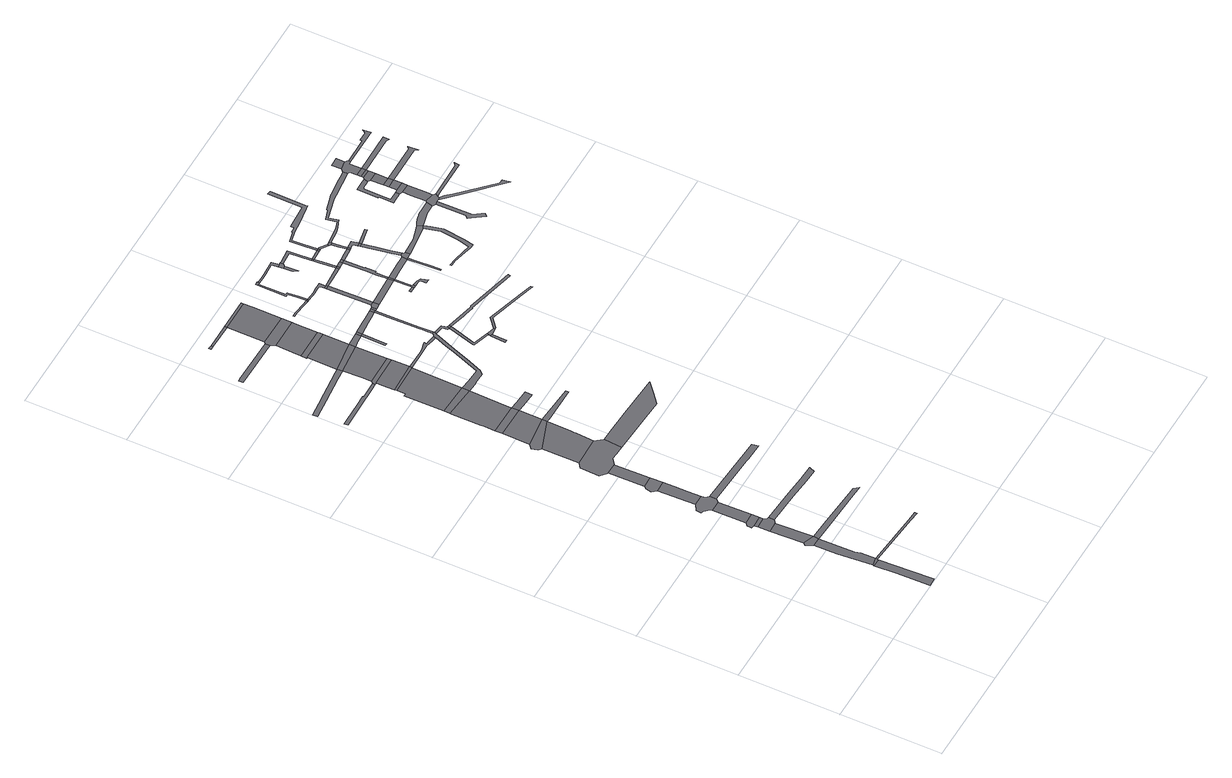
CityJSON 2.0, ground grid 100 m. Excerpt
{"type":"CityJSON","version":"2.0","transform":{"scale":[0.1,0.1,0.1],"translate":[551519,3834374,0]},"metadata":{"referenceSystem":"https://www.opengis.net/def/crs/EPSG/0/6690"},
"CityObjects":{
"road1":{"type":"Road","attributes":{"RoadStructureAttribute.sectionType":"1"},"geometry":[{"type":"MultiSurface","lod":"1","boundaries":[[[0,1,2,3,4,5,6,7]]]}]},
"road2":{"type":"Road","geometry":[{"type":"MultiSurface","lod":"1","boundaries":[[[8,9,0,7,10,11]]]}]},
"road3":{"type":"Road","attributes":{"RoadStructureAttribute.sectionType":"1"},"geometry":[{"type":"MultiSurface","lod":"1","boundaries":[[[12,13,9,8,14,15,16]]]}]},
"road4":{"type":"Road","geometry":[{"type":"MultiSurface","lod":"1","boundaries":[[[17,18,19,12,16,20]]]}]},
"road5":{"type":"Road","attributes":{"RoadStructureAttribute.sectionType":"1"},"geometry":[{"type":"MultiSurface","lod":"1","boundaries":[[[21,22,17,20]]]}]},
"road6":{"type":"Road","geometry":[{"type":"MultiSurface","lod":"1","boundaries":[[[23,24,25,22,21,26,27]]]}]},
"road7":{"type":"Road","attributes":{"RoadStructureAttribute.sectionType":"1"},"geometry":[{"type":"MultiSurface","lod":"1","boundaries":[[[28,29,25,24]]]}]},
"road8":{"type":"Road","geometry":[{"type":"MultiSurface","lod":"1","boundaries":[[[30,31,32,33,34,35,29,28]]]}]},
"road9":{"type":"Road","geometry":[{"type":"MultiSurface","lod":"1","boundaries":[[[36,37,38,39,40,8,11]]]}]},
"road10":{"type":"Road","attributes":{"RoadStructureAttribute.sectionType":"1"},"geometry":[{"type":"MultiSurface","lod":"1","boundaries":[[[41,42,31,30]]]}]},
"road11":{"type":"Road","geometry":[{"type":"MultiSurface","lod":"1","boundaries":[[[43,44,45,46,47,48,49,42,41,50,51]]]}]},
"road12":{"type":"Road","attributes":{"RoadStructureAttribute.sectionType":"1"},"geometry":[{"type":"MultiSurface","lod":"1","boundaries":[[[52,53,54,55,45,44]]]}]},
"road13":{"type":"Road","attributes":{"RoadStructureAttribute.sectionType":"1"},"geometry":[{"type":"MultiSurface","lod":"1","boundaries":[[[56,57,58,59,60,61,20,16]]]}]},
"road14":{"type":"Road","geometry":[{"type":"MultiSurface","lod":"1","boundaries":[[[62,63,64,65,55,54]]]}]},
"road15":{"type":"Road","attributes":{"RoadStructureAttribute.sectionType":"1"},"geometry":[{"type":"MultiSurface","lod":"1","boundaries":[[[66,63,62,67]]]}]},
"road16":{"type":"Road","attributes":{"RoadStructureAttribute.sectionType":"1"},"geometry":[{"type":"MultiSurface","lod":"1","boundaries":[[[68,69,70,71,72,73,27,26]]]}]},
"road17":{"type":"Road","geometry":[{"type":"MultiSurface","lod":"1","boundaries":[[[74,75,76,77,78,66,67,79,80,81,82]]]}]},
"road18":{"type":"Road","attributes":{"RoadStructureAttribute.sectionType":"1"},"geometry":[{"type":"MultiSurface","lod":"1","boundaries":[[[83,84,85,86,87,88,51,50]]]}]},
"road19":{"type":"Road","attributes":{"function":"3","RoadStructureAttribute.sectionType":"1"},"geometry":[{"type":"MultiSurface","lod":"1","boundaries":[[[89,90,91,92,93,75,74]]]}]},
"road20":{"type":"Road","geometry":[{"type":"MultiSurface","lod":"1","boundaries":[[[94,95,96,97,93,92]]]}]},
"road21":{"type":"Road","attributes":{"RoadStructureAttribute.sectionType":"1"},"geometry":[{"type":"MultiSurface","lod":"1","boundaries":[[[98,99,100,101,102,103,104,105,106,107,108]]]}]},
"road22":{"type":"Road","attributes":{"function":"3","RoadStructureAttribute.sectionType":"1"},"geometry":[{"type":"MultiSurface","lod":"1","boundaries":[[[109,95,94,110]]]}]},
"road23":{"type":"Road","geometry":[{"type":"MultiSurface","lod":"1","boundaries":[[[111,109,110,112]]]}]},
"road24":{"type":"Road","attributes":{"RoadStructureAttribute.sectionType":"1"},"geometry":[{"type":"MultiSurface","lod":"1","boundaries":[[[113,114,115,116,117,118,119,120,121]]]}]},
"road25":{"type":"Road","attributes":{"function":"3","RoadStructureAttribute.sectionType":"1"},"geometry":[{"type":"MultiSurface","lod":"1","boundaries":[[[122,123,124,125,111,112,126,127]]]}]},
"road26":{"type":"Road","geometry":[{"type":"MultiSurface","lod":"1","boundaries":[[[128,122,127,129]]]}]},
"road27":{"type":"Road","attributes":{"function":"3","RoadStructureAttribute.sectionType":"1"},"geometry":[{"type":"MultiSurface","lod":"1","boundaries":[[[130,131,132,133,134,135,128,129]]]}]},
"road28":{"type":"Road","attributes":{"RoadStructureAttribute.sectionType":"1"},"geometry":[{"type":"MultiSurface","lod":"1","boundaries":[[[136,137,138,139,112,110]]]}]},
"road29":{"type":"Road","attributes":{"RoadStructureAttribute.sectionType":"1"},"geometry":[{"type":"MultiSurface","lod":"1","boundaries":[[[140,141,142,143,144,145,146,147]]]}]},
"road30":{"type":"Road","attributes":{"RoadStructureAttribute.sectionType":"1"},"geometry":[{"type":"MultiSurface","lod":"1","boundaries":[[[148,149,150,151,94,92]]]}]},
"road31":{"type":"Road","attributes":{"function":"3","RoadStructureAttribute.sectionType":"1"},"geometry":[{"type":"MultiSurface","lod":"1","boundaries":[[[152,153,154,155,156,157,158,82,81]]]}]},
"road32":{"type":"Road","geometry":[{"type":"MultiSurface","lod":"1","boundaries":[[[159,160,133,132]]]}]},
"road33":{"type":"Road","attributes":{"function":"3","RoadStructureAttribute.sectionType":"1"},"geometry":[{"type":"MultiSurface","lod":"1","boundaries":[[[161,162,163,160,159]]]}]},
"road34":{"type":"Road","geometry":[{"type":"MultiSurface","lod":"1","boundaries":[[[164,165,166,167]]]}]},
"road35":{"type":"Road","geometry":[{"type":"MultiSurface","lod":"1","boundaries":[[[168,169,108,107,162,161]]]}]},
"road36":{"type":"Road","attributes":{"function":"3","RoadStructureAttribute.sectionType":"1"},"geometry":[{"type":"MultiSurface","lod":"1","boundaries":[[[170,171,121,172,169,168]]]}]},
"road37":{"type":"Road","geometry":[{"type":"MultiSurface","lod":"1","boundaries":[[[173,113,121,171]]]}]},
"road38":{"type":"Road","attributes":{"RoadStructureAttribute.sectionType":"1"},"geometry":[{"type":"MultiSurface","lod":"1","boundaries":[[[174,167,166,175,176]]]}]},
"road39":{"type":"Road","attributes":{"function":"3","RoadStructureAttribute.sectionType":"1"},"geometry":[{"type":"MultiSurface","lod":"1","boundaries":[[[177,178,113,173,179]]]}]},
"road40":{"type":"Road","geometry":[{"type":"MultiSurface","lod":"1","boundaries":[[[180,181,177,179,182,183]]]}]},
"road41":{"type":"Road","attributes":{"RoadStructureAttribute.sectionType":"1"},"geometry":[{"type":"MultiSurface","lod":"1","boundaries":[[[184,185,186,187,188,189,190,191,192,193,194,195,196,129,127,197,198,199,200,201,202,203,204]]]}]},
"road42":{"type":"Road","attributes":{"function":"3","RoadStructureAttribute.sectionType":"1"},"geometry":[{"type":"MultiSurface","lod":"1","boundaries":[[[205,206,180,183,207,208]]]}]},
"road43":{"type":"Road","geometry":[{"type":"MultiSurface","lod":"1","boundaries":[[[209,147,146,210,205,208,211]]]}]},
"road44":{"type":"Road","attributes":{"RoadStructureAttribute.sectionType":"1"},"geometry":[{"type":"MultiSurface","lod":"1","boundaries":[[[212,213,214,215,216,217,218,219,220,159,132,221,222,223,224,225,226,227,191,190]]]}]},
"road45":{"type":"Road","attributes":{"RoadStructureAttribute.sectionType":"1"},"geometry":[{"type":"MultiSurface","lod":"1","boundaries":[[[228,173,171,229,230,231]]]}]},
"road46":{"type":"Road","attributes":{"function":"3","RoadStructureAttribute.sectionType":"1"},"geometry":[{"type":"MultiSurface","lod":"1","boundaries":[[[175,209,211,232,233]]]}]},
"road47":{"type":"Road","geometry":[{"type":"MultiSurface","lod":"1","boundaries":[[[234,235,236,231]]]}]},
"road48":{"type":"Road","geometry":[{"type":"MultiSurface","lod":"1","boundaries":[[[237,228,231,236]]]}]},
"road49":{"type":"Road","geometry":[{"type":"MultiSurface","lod":"1","boundaries":[[[176,175,233,238]]]}]},
"road50":{"type":"Road","attributes":{"RoadStructureAttribute.sectionType":"1"},"geometry":[{"type":"MultiSurface","lod":"1","boundaries":[[[239,240,241,242,237,236,243,244,245]]]}]},
"road51":{"type":"Road","geometry":[{"type":"MultiSurface","lod":"1","boundaries":[[[246,247,248,249,250,251,252]]]}]},
"road52":{"type":"Road","attributes":{"RoadStructureAttribute.sectionType":"1"},"geometry":[{"type":"MultiSurface","lod":"1","boundaries":[[[253,204,203,254,255,246,256]]]}]},
"road53":{"type":"Road","geometry":[{"type":"MultiSurface","lod":"1","boundaries":[[[257,258,259,260]]]}]},
"road54":{"type":"Road","geometry":[{"type":"MultiSurface","lod":"1","boundaries":[[[261,262,263,264,265,266,267,268,269,270]]]}]},
"road55":{"type":"Road","attributes":{"RoadStructureAttribute.sectionType":"1"},"geometry":[{"type":"MultiSurface","lod":"1","boundaries":[[[271,272,273,274,275,276,277,245,278,279,280,281,282,283,185,184]]]}]},
"road56":{"type":"Road","geometry":[{"type":"MultiSurface","lod":"1","boundaries":[[[256,246,252,284]]]}]},
"road57":{"type":"Road","geometry":[{"type":"MultiSurface","lod":"1","boundaries":[[[285,286,250,249,257,260,287,288]]]}]},
"road58":{"type":"Road","geometry":[{"type":"MultiSurface","lod":"1","boundaries":[[[289,239,245,277]]]}]},
"road59":{"type":"Road","geometry":[{"type":"MultiSurface","lod":"1","boundaries":[[[270,269,290,291]]]}]},
"road60":{"type":"Road","attributes":{"RoadStructureAttribute.sectionType":"1"},"geometry":[{"type":"MultiSurface","lod":"1","boundaries":[[[292,289,277,293,294]]]}]},
"road61":{"type":"Road","geometry":[{"type":"MultiSurface","lod":"1","boundaries":[[[295,296,292,294,297]]]}]},
"road62":{"type":"Road","attributes":{"RoadStructureAttribute.sectionType":"1"},"geometry":[{"type":"MultiSurface","lod":"1","boundaries":[[[298,299,300,301,270,291,302,303,304,305,306]]]}]},
"road63":{"type":"Road","attributes":{"RoadStructureAttribute.sectionType":"1"},"geometry":[{"type":"MultiSurface","lod":"1","boundaries":[[[307,308,309,310,311,291,290,312,313,314,315,316,317,318,319]]]}]},
"road64":{"type":"Road","geometry":[{"type":"MultiSurface","lod":"1","boundaries":[[[320,321,322,298,306,323,324]]]}]},
"road65":{"type":"Road","attributes":{"RoadStructureAttribute.sectionType":"1"},"geometry":[{"type":"MultiSurface","lod":"1","boundaries":[[[325,326,327,296,295]]]}]},
"road66":{"type":"Road","geometry":[{"type":"MultiSurface","lod":"1","boundaries":[[[319,318,327,326]]]}]},
"road67":{"type":"Road","attributes":{"RoadStructureAttribute.sectionType":"1"},"geometry":[{"type":"MultiSurface","lod":"1","boundaries":[[[328,329,330,295,297,331,332,333]]]}]},
"road68":{"type":"Road","attributes":{"RoadStructureAttribute.sectionType":"1"},"geometry":[{"type":"MultiSurface","lod":"1","boundaries":[[[334,335,336,324,323,337,338,339,340,341]]]}]},
"road69":{"type":"Road","attributes":{"RoadStructureAttribute.sectionType":"1"},"geometry":[{"type":"MultiSurface","lod":"1","boundaries":[[[342,343,344,345,346,347,348,288,287]]]}]},
"road70":{"type":"Road","attributes":{"RoadStructureAttribute.sectionType":"1"},"geometry":[{"type":"MultiSurface","lod":"1","boundaries":[[[349,350,351,352,353,354,355,356,357,358,284,252]]]}]},
"road71":{"type":"Road","geometry":[{"type":"MultiSurface","lod":"1","boundaries":[[[359,360,361,362,363]]]}]},
"road72":{"type":"Road","geometry":[{"type":"MultiSurface","lod":"1","boundaries":[[[364,365,319,326,366,367]]]}]},
"road73":{"type":"Road","geometry":[{"type":"MultiSurface","lod":"1","boundaries":[[[368,369,370,371,372,373]]]}]},
"road74":{"type":"Road","geometry":[{"type":"MultiSurface","lod":"1","boundaries":[[[374,375,363,362,376,377,378]]]}]},
"road75":{"type":"Road","geometry":[{"type":"MultiSurface","lod":"1","boundaries":[[[379,341,340,373,372,380]]]}]},
"road76":{"type":"Road","geometry":[{"type":"MultiSurface","lod":"1","boundaries":[[[333,381,375,374,382,383,384]]]}]},
"road77":{"type":"Road","geometry":[{"type":"MultiSurface","lod":"1","boundaries":[[[385,328,333,384]]]}]},
"road78":{"type":"Road","geometry":[{"type":"MultiSurface","lod":"1","boundaries":[[[386,387,388,389,390,391,392,378,377]]]}]},
"road79":{"type":"Road","geometry":[{"type":"MultiSurface","lod":"1","boundaries":[[[364,367,393,394]]]}]},
"road80":{"type":"Road","attributes":{"RoadStructureAttribute.sectionType":"1"},"geometry":[{"type":"MultiSurface","lod":"1","boundaries":[[[395,396,397,379,380,398,399,400,401,402]]]}]},
"road81":{"type":"Road","attributes":{"RoadStructureAttribute.sectionType":"1"},"geometry":[{"type":"MultiSurface","lod":"1","boundaries":[[[403,404,405,406,407,408,409,410,411,412,413,414,328,385]]]}]},
"road82":{"type":"Road","attributes":{"RoadStructureAttribute.sectionType":"1"},"geometry":[{"type":"MultiSurface","lod":"1","boundaries":[[[415,416,417,418,364,394]]]}]},
"road83":{"type":"Road","geometry":[{"type":"MultiSurface","lod":"1","boundaries":[[[419,420,394,393,421,411]]]}]},
"road84":{"type":"Road","geometry":[{"type":"MultiSurface","lod":"1","boundaries":[[[402,401,417,416]]]}]},
"road85":{"type":"Road","geometry":[{"type":"MultiSurface","lod":"1","boundaries":[[[422,419,411,410]]]}]},
"road86":{"type":"Road","attributes":{"RoadStructureAttribute.sectionType":"1"},"geometry":[{"type":"MultiSurface","lod":"1","boundaries":[[[423,424,425,385,384,426,427,428]]]}]},
"road87":{"type":"Road","attributes":{"RoadStructureAttribute.sectionType":"1"},"geometry":[{"type":"MultiSurface","lod":"1","boundaries":[[[429,402,416,430]]]}]},
"road88":{"type":"Road","geometry":[{"type":"MultiSurface","lod":"1","boundaries":[[[431,432,422,410,433,434]]]}]},
"road89":{"type":"Road","geometry":[{"type":"MultiSurface","lod":"1","boundaries":[[[429,430,435,436]]]}]},
"road90":{"type":"Road","attributes":{"RoadStructureAttribute.sectionType":"1"},"geometry":[{"type":"MultiSurface","lod":"1","boundaries":[[[437,438,439,440,441,442,443,428]]]}]},
"road91":{"type":"Road","attributes":{"RoadStructureAttribute.sectionType":"1"},"geometry":[{"type":"MultiSurface","lod":"1","boundaries":[[[444,445,436,435,446,447,448]]]}]},
"road92":{"type":"Road","geometry":[{"type":"MultiSurface","lod":"1","boundaries":[[[449,431,434,450]]]}]},
"road93":{"type":"Road","attributes":{"RoadStructureAttribute.sectionType":"1"},"geometry":[{"type":"MultiSurface","lod":"1","boundaries":[[[451,452,453,454,431,449]]]}]},
"road94":{"type":"Road","geometry":[{"type":"MultiSurface","lod":"1","boundaries":[[[455,456,457,458,423,428,443,459,460]]]}]},
"road95":{"type":"Road","geometry":[{"type":"MultiSurface","lod":"1","boundaries":[[[461,448,447,453,452,462]]]}]},
"road96":{"type":"Road","attributes":{"RoadStructureAttribute.sectionType":"1"},"geometry":[{"type":"MultiSurface","lod":"1","boundaries":[[[463,464,465,466,467,468,458,457]]]}]},
"road97":{"type":"Road","attributes":{"RoadStructureAttribute.sectionType":"1"},"geometry":[{"type":"MultiSurface","lod":"1","boundaries":[[[469,449,450,470,471,472,473]]]}]},
"road98":{"type":"Road","geometry":[{"type":"MultiSurface","lod":"1","boundaries":[[[473,472,466,465]]]}]},
"road99":{"type":"Road","geometry":[{"type":"MultiSurface","lod":"1","boundaries":[[[474,475,473,465]]]}]},
"road100":{"type":"Road","attributes":{"RoadStructureAttribute.sectionType":"1"},"geometry":[{"type":"MultiSurface","lod":"1","boundaries":[[[476,477,478,479,480,481,482,483,484,485,486,487,488,489,490,491,492,493]]]}]},
"road101":{"type":"Road","attributes":{"RoadStructureAttribute.sectionType":"1"},"geometry":[{"type":"MultiSurface","lod":"1","boundaries":[[[494,495,496,497,460,459,493,492]]]}]},
"road102":{"type":"Road","attributes":{"RoadStructureAttribute.sectionType":"1"},"geometry":[{"type":"MultiSurface","lod":"1","boundaries":[[[498,499,500,501,502,503,504,505,429,436,506,507,508,509,510,511,512,513,514]]]}]},
"road103":{"type":"Road","attributes":{"RoadStructureAttribute.sectionType":"1"},"geometry":[{"type":"MultiSurface","lod":"1","boundaries":[[[515,516,517,518,519,520,521,522,523,524,525,461,462,526,527,528,529,530,531,532,533,534]]]}]},
"road104":{"type":"Road","geometry":[{"type":"MultiSurface","lod":"1","boundaries":[[[535,536,537,538,539,540,541,542,494,492,543,544,545,546]]]}]},
"road105":{"type":"Road","attributes":{"RoadStructureAttribute.sectionType":"1"},"geometry":[{"type":"MultiSurface","lod":"1","boundaries":[[[547,548,549,550,551,552,553,554,555,556]]]}]},
"road106":{"type":"Road","geometry":[{"type":"MultiSurface","lod":"1","boundaries":[[[557,535,546,556,555,558,559,560,561,562,563]]]}]},
"road107":{"type":"Road","attributes":{"RoadStructureAttribute.sectionType":"1"},"geometry":[{"type":"MultiSurface","lod":"1","boundaries":[[[564,565,566,567,568,569,570,571,572,573,574,575,576,577,578,579,580,581,582,583,584,585,586]]]}]},
"road108":{"type":"Road","attributes":{"RoadStructureAttribute.sectionType":"1"},"geometry":[{"type":"MultiSurface","lod":"1","boundaries":[[[587,588,557,563,589,590]]]}]},
"road109":{"type":"Road","geometry":[{"type":"MultiSurface","lod":"1","boundaries":[[[591,592,575,574,593,587,590,594]]]}]},
"road110":{"type":"Road","attributes":{"RoadStructureAttribute.sectionType":"1"},"geometry":[{"type":"MultiSurface","lod":"1","boundaries":[[[595,596,591,594]]]}]},
"road111":{"type":"Road","geometry":[{"type":"MultiSurface","lod":"1","boundaries":[[[597,598,596,595]]]}]},
"road112":{"type":"Road","attributes":{"RoadStructureAttribute.sectionType":"1"},"geometry":[{"type":"MultiSurface","lod":"1","boundaries":[[[599,598,597,600]]]}]},
"road113":{"type":"Road","geometry":[{"type":"MultiSurface","lod":"1","boundaries":[[[601,586,585,599,600,602]]]}]},
"road114":{"type":"Road","attributes":{"RoadStructureAttribute.sectionType":"1"},"geometry":[{"type":"MultiSurface","lod":"1","boundaries":[[[603,604,605,606,607,608,609,560,559]]]}]},
"road115":{"type":"Road","attributes":{"RoadStructureAttribute.sectionType":"1"},"geometry":[{"type":"MultiSurface","lod":"1","boundaries":[[[610,611,601,602]]]}]},
"road116":{"type":"Road","geometry":[{"type":"MultiSurface","lod":"1","boundaries":[[[612,613,611,610]]]}]},
"road117":{"type":"Road","geometry":[{"type":"MultiSurface","lod":"1","boundaries":[[[614,615,616,515,534,617,613,612,618,619,620]]]}]},
"road118":{"type":"Road","attributes":{"RoadStructureAttribute.sectionType":"1"},"geometry":[{"type":"MultiSurface","lod":"1","boundaries":[[[621,622,623,624,625,562,561]]]}]},
"road119":{"type":"Road","attributes":{"RoadStructureAttribute.sectionType":"1"},"geometry":[{"type":"MultiSurface","lod":"1","boundaries":[[[626,616,615,627]]]}]},
"road120":{"type":"Road","attributes":{"RoadStructureAttribute.sectionType":"1"},"geometry":[{"type":"MultiSurface","lod":"1","boundaries":[[[628,629,630,631,597,595]]]}]},
"road121":{"type":"Road","geometry":[{"type":"MultiSurface","lod":"1","boundaries":[[[632,633,634,612,610]]]}]},
"road122":{"type":"Road","attributes":{"RoadStructureAttribute.sectionType":"1"},"geometry":[{"type":"MultiSurface","lod":"1","boundaries":[[[635,636,637,638,639,620,619]]]}]}
},
"vertices":[
[695,544,0],[704,326,0],[708,234,0],[715,22,0],[713,4,0],[798,10,0],[788,235,0],[773,542,0],
[777,572,0],[697,559,0],[772,557,0],[778,557,0],
[662,1119,0],[671,896,0],[773,720,0],[760,775,0],[752,1120,0],
[648,1214,0],[629,1191,0],[659,1126,0],[754,1172,0],
[740,1542,0],[635,1537,0],
[762,1625,0],[739,1657,0],[630,1652,0],[772,1570,0],[776,1624,0],
[738,1691,0],[629,1688,0],
[736,1771,0],[625,1768,0],[601,1743,0],[597,1695,0],[621,1693,0],[626,1690,0],
[1314,510,0],[1413,501,0],[1413,521,0],[1314,529,0],[783,572,0],
[730,2094,0],[620,2092,0],
[726,2222,0],[725,2258,0],[615,2255,0],[556,2220,0],[549,2166,0],[574,2163,0],[619,2116,0],[759,2129,0],[756,2192,0],
[721,2394,0],[718,2521,0],[714,2629,0],[607,2625,0],
[953,1109,0],[1309,1091,0],[1454,1084,0],[1419,1131,0],[1308,1138,0],[969,1159,0],
[711,2751,0],[603,2748,0],[578,2722,0],[569,2667,0],
[592,3103,0],[700,3101,0],
[1092,1546,0],[1304,1531,0],[1438,1521,0],[1460,1577,0],[1304,1587,0],[1110,1601,0],
[871,3392,0],[582,3380,0],[532,3344,0],[527,3159,0],[588,3106,0],[764,3147,0],[822,3144,0],[918,3138,0],[928,3319,0],
[1269,2101,0],[1299,2099,0],[1479,2089,0],[1466,2151,0],[1298,2161,0],[1288,2162,0],
[880,3571,0],[880,3580,0],[882,3634,0],[887,3853,0],[581,3745,0],
[886,3904,0],[577,3865,0],[537,3829,0],[553,3769,0],
[500,5407,0],[407,5405,0],[407,5415,0],[294,5412,0],[104,5408,0],[47,5407,0],[51,5374,0],[287,5378,0],[533,5381,0],[580,5382,0],[579,5409,0],
[580,4134,0],[889,4130,0],
[581,4205,0],[884,4201,0],
[586,5757,0],[539,5752,0],[174,5717,0],[151,5715,0],[10,5701,0],[14,5654,0],[213,5673,0],[482,5699,0],[594,5709,0],
[579,4647,0],[579,4627,0],[580,4345,0],[583,4310,0],[885,4255,0],[892,4616,0],
[579,4707,0],[895,4692,0],
[897,4843,0],[901,5090,0],[902,5189,0],[605,5181,0],[607,5097,0],[577,5097,0],
[954,4126,0],[1102,4116,0],[1105,4187,0],[964,4196,0],
[562,6454,0],[560,6454,0],[95,6458,0],[69,6458,0],[69,6412,0],[560,6409,0],[562,6409,0],[563,6454,0],
[917,3853,0],[1281,3848,0],[1281,3880,0],[924,3902,0],
[1289,3119,0],[1512,3107,0],[1617,3197,0],[1713,3279,0],[1644,3282,0],[1287,3301,0],[1072,3312,0],
[908,5213,0],[604,5204,0],
[904,5389,0],[599,5382,0],[601,5327,0],
[287,6864,0],[287,6839,0],[327,6839,0],[327,6859,0],
[903,5434,0],[601,5427,0],
[902,5501,0],[896,5741,0],[599,5525,0],
[894,5802,0],
[559,6861,0],[580,6836,0],[580,6861,0],
[590,6057,0],[586,5798,0],[894,6057,0],
[580,6109,0],[579,6057,0],[894,6091,0],[894,6109,0],
[1363,5218,0],[1346,5217,0],[1343,5213,0],[1339,5207,0],[1331,5199,0],[1322,5194,0],[1319,5192,0],[1311,5167,0],[1269,5051,0],[1234,4954,0],[1131,4672,0],[1029,4681,0],[995,4684,0],[978,4615,0],[1020,4615,0],[1118,4615,0],[1149,4648,0],[1215,4816,0],[1270,4969,0],[1356,5190,0],[1364,5207,0],
[591,6362,0],[582,6159,0],[895,6316,0],[895,6361,0],
[581,6467,0],[567,6409,0],[895,6467,0],
[1289,5196,0],[1268,5200,0],[1244,5203,0],[1214,5208,0],[1218,5233,0],[1203,5233,0],[1126,5212,0],[1095,5212,0],[921,5213,0],[926,5190,0],[1093,5194,0],[1189,5195,0],[1231,5186,0],[1268,5177,0],[1271,5176,0],[1296,5170,0],
[1028,5809,0],[943,5750,0],[958,5750,0],[1031,5756,0],
[895,6753,0],[895,6836,0],
[1028,5519,0],[1053,5516,0],[1056,5759,0],
[1053,5811,0],
[895,6861,0],
[1328,5827,0],[1262,5823,0],[1209,5820,0],[1172,5818,0],[1197,5771,0],[1262,5776,0],[1330,5782,0],
[1467,5116,0],[1392,4848,0],[1390,4835,0],[1558,4779,0],[1564,4797,0],[1415,4845,0],[1492,5114,0],
[1456,5191,0],[1439,5173,0],[1449,5123,0],[1469,5141,0],
[1556,4756,0],[1542,4609,0],[1567,4609,0],[1575,4754,0],
[1116,6377,0],[1036,6387,0],[1007,6390,0],[966,6391,0],[966,6376,0],[1006,6375,0],[1012,6375,0],[1114,6362,0],[1173,6356,0],[1182,6370,0],
[1363,5231,0],[1362,5273,0],[1359,5362,0],[1356,5455,0],[1354,5664,0],[1353,5779,0],[1353,5784,0],[1331,5751,0],[1334,5648,0],[1342,5339,0],[1342,5334,0],[1345,5262,0],[1346,5256,0],
[1497,5135,0],
[1605,4785,0],[1580,4792,0],[1644,4759,0],[1643,4775,0],
[1350,5828,0],
[1196,6354,0],[1197,6369,0],
[1375,5830,0],[1357,5785,0],[1377,5786,0],
[1432,5848,0],[1397,5847,0],[1435,5789,0],
[1145,6827,0],[1145,6549,0],[1171,6549,0],[1177,6457,0],[1197,6378,0],[1191,6464,0],[1185,6564,0],[1160,6564,0],[1160,6827,0],
[1410,6365,0],[1344,6364,0],[1290,6362,0],[1256,6364,0],[1239,6364,0],[1238,6349,0],[1256,6349,0],[1290,6347,0],[1340,6348,0],[1366,6349,0],[1383,6330,0],[1384,6301,0],[1413,6302,0],
[1179,6853,0],[1145,6852,0],[1145,6837,0],[1179,6827,0],[1179,6842,0],
[1431,5881,0],[1420,6280,0],[1384,6279,0],
[1735,5860,0],[1719,5859,0],[1595,5854,0],[1519,5794,0],[1677,5802,0],[1743,5806,0],
[1440,6852,0],[1290,6840,0],[1252,6840,0],[1252,6825,0],[1290,6825,0],[1412,6835,0],[1418,6772,0],[1448,6775,0],
[1655,4760,0],[1750,4841,0],[2107,4736,0],[2233,4698,0],[2228,4718,0],[2112,4753,0],[1747,4861,0],
[1652,5070,0],[1677,5068,0],[1765,5044,0],[1772,5054,0],[2176,4954,0],[2256,4934,0],[2266,4956,0],[2183,4977,0],[1787,5074,0],[1777,5071,0],
[1697,5631,0],[1694,5629,0],[1696,5609,0],[1749,5609,0],[1749,5631,0],
[1640,6320,0],[1489,6308,0],[1498,6284,0],[1641,6291,0],
[1430,6650,0],[1432,6630,0],[1460,6593,0],[1454,6707,0],[1453,6725,0],[1423,6722,0],
[1763,5643,0],[1749,5642,0],[1772,5608,0],[1775,5608,0],[1775,5632,0],
[1468,6777,0],[1471,6750,0],
[1747,5685,0],[1761,5700,0],[1760,5736,0],[1758,5806,0],
[1754,5861,0],
[1837,5608,0],[1848,5597,0],[1846,5541,0],[1889,5540,0],[1864,5608,0],[1834,5624,0],[1795,5629,0],
[1661,6292,0],[1660,6320,0],
[1631,6663,0],[1620,6789,0],[1485,6778,0],[1473,6751,0],[1603,6762,0],[1612,6656,0],[1620,6553,0],[1640,6555,0],
[1753,5907,0],[1751,5977,0],[1751,5992,0],[1765,5992,0],[1763,6073,0],[1762,6099,0],[1754,6099,0],[1750,6298,0],[1720,6295,0],[1728,6073,0],[1731,5962,0],[1734,5881,0],
[1648,6470,0],[1643,6537,0],[1622,6535,0],[1627,6478,0],
[1718,6325,0],[1703,6324,0],[1688,6294,0],
[1748,6327,0],
[2022,5871,0],[1918,5868,0],[1782,5864,0],[1864,5810,0],[1997,5815,0],[2015,5816,0],
[1747,6561,0],[1748,6540,0],
[1885,6340,0],[1788,6331,0],[1798,6302,0],[1887,6310,0],
[1766,6541,0],[1765,6561,0],
[2027,5641,0],[2033,5499,0],[2050,5501,0],[2047,5591,0],[2038,5726,0],[2038,5741,0],[2032,5819,0],
[1855,6512,0],[1785,6561,0],[1780,6541,0],[1839,6498,0],[1856,6512,0],
[1902,6342,0],[1905,6312,0],
[1896,6397,0],[1885,6485,0],[1861,6482,0],[1874,6401,0],
[2065,5878,0],[2064,5879,0],[2062,5889,0],[2032,5884,0],[2087,5825,0],[2082,5869,0],
[1881,6515,0],[1883,6499,0],
[2043,6001,0],[2017,6146,0],[1998,6253,0],[1962,6246,0],[1984,6130,0],[2015,5971,0],
[1977,6348,0],[1940,6315,0],[1950,6308,0],[1957,6271,0],[1995,6278,0],
[2163,6285,0],[2160,6307,0],
[2432,5757,0],[2446,5708,0],[2427,5550,0],[2420,5515,0],[2396,5410,0],[2326,5425,0],[2203,5450,0],[2133,5457,0],[2131,5440,0],[2194,5438,0],[2320,5407,0],[2391,5390,0],[2431,5388,0],[2455,5488,0],[2483,5703,0],[2451,5818,0],[2434,5878,0],[2402,5862,0],
[2404,5927,0],[2354,5909,0],[2314,5899,0],[2247,5881,0],
[2138,7249,0],[2139,6912,0],[1892,6894,0],[1889,6862,0],[1839,6859,0],[1840,6849,0],[1732,6820,0],[1739,6708,0],[1757,6715,0],[1752,6811,0],[1850,6837,0],[1950,6845,0],[2137,6872,0],[2159,6875,0],[2172,6877,0],[2172,6886,0],[2173,7245,0],
[2672,6790,0],[2649,6787,0],[2527,6773,0],[2411,6760,0],[2383,6757,0],[2353,6749,0],[2216,6710,0],[2211,6698,0],[2104,6664,0],[2127,6564,0],[2045,6536,0],[2020,6513,0],[2068,6524,0],[2152,6560,0],[2129,6652,0],[2336,6706,0],[2402,6714,0],[2540,6730,0],[2648,6742,0],[2673,6745,0],
[2691,5978,0],[2673,5977,0],[2593,5974,0],[2546,5974,0],[2506,5966,0],[2497,5964,0],[2471,5958,0],[2438,5943,0],[2473,5887,0],[2506,5896,0],[2576,5911,0],[2678,5915,0],
[2709,5605,0],[2704,5599,0],[2687,5578,0],[2708,5548,0],[2786,5439,0],[2813,5466,0],[2795,5491,0],[2745,5561,0],[2746,5901,0],[2706,5893,0],
[2703,5990,0],[2758,5903,0],[2764,5903,0],[2794,5911,0],[2799,5926,0],[2816,5954,0],[2793,5974,0],
[2643,6585,0],[2584,6584,0],[2545,6584,0],[2544,6376,0],[2552,6379,0],[2552,6376,0],[2552,6327,0],[2553,6231,0],[2583,6232,0],[2652,6234,0],[2670,6235,0],[2670,6272,0],[2649,6271,0],[2595,6269,0],[2578,6269,0],[2578,6351,0],[2579,6386,0],[2580,6531,0],[2592,6547,0],[2595,6546,0],[2642,6545,0],[2672,6545,0],[2680,6585,0],
[2701,6218,0],[2701,6140,0],[2793,6041,0],[2792,6218,0],
[2700,6273,0],[2695,6272,0],[2680,6229,0],[2792,6273,0],
[2792,6354,0],[2699,6352,0],
[2786,6406,0],[2698,6404,0],
[2695,6530,0],[2786,6530,0],
[2697,6598,0],[2787,6597,0],
[2914,5757,0],[3241,5438,0],[3230,5516,0],[3185,5518,0],[2888,5818,0],[2849,5857,0],[2832,5877,0],
[2787,6623,0],[2697,6623,0],
[2784,6663,0],[2696,6663,0],
[2802,6816,0],[2782,6831,0],[2695,6815,0],[2696,6732,0],[2782,6786,0],[2810,6786,0],[2810,6804,0],
[2841,5927,0],[3213,5933,0],[3218,5983,0],[3191,5958,0],[2830,5954,0],
[2694,6912,0],[2784,6913,0],
[3182,6355,0],[3207,6325,0],[3198,6430,0],[3176,6407,0],
[3172,6625,0],[3197,6607,0],[3199,6667,0],
[3197,6787,0],[3192,6865,0],[3167,6827,0],[3074,6829,0],[3072,6811,0]
]}
